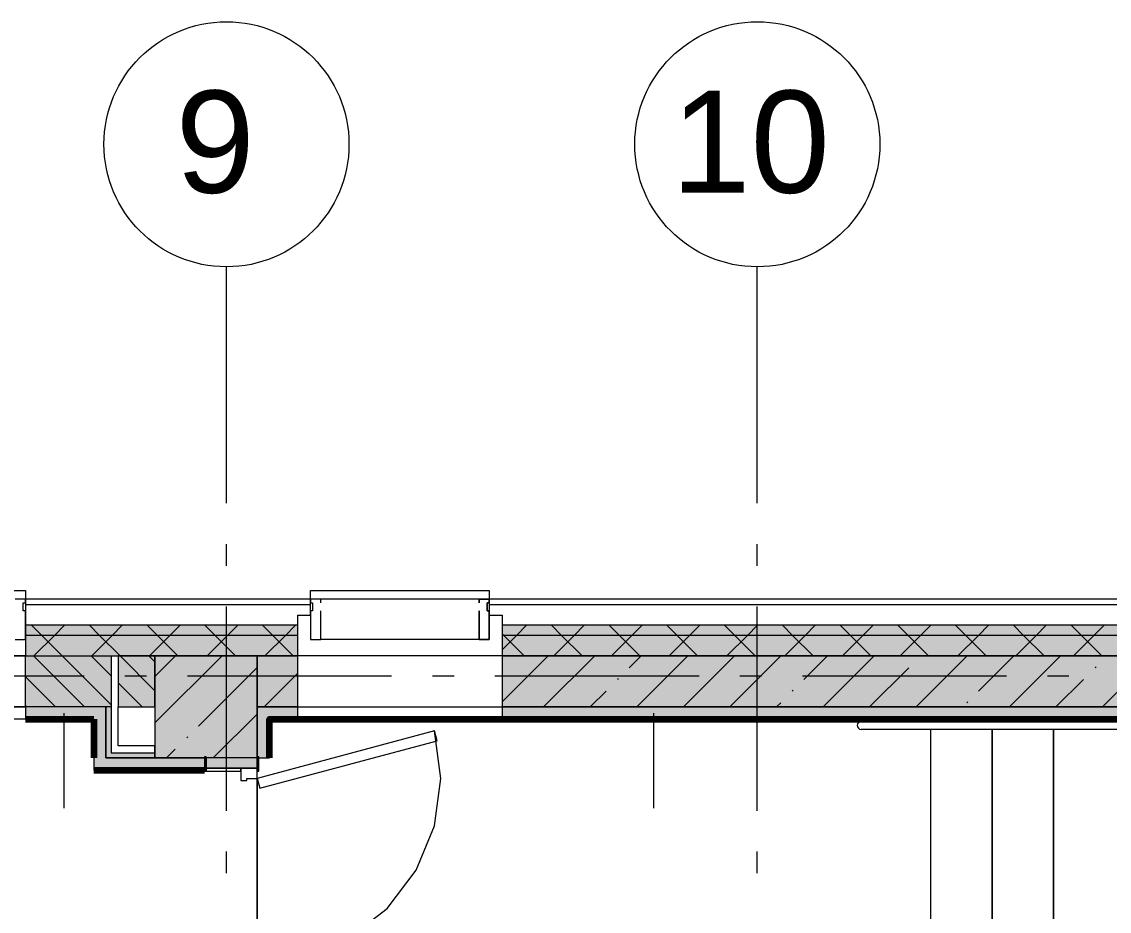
# Model space of a CAD drawing. Header units: millimetres. Extents: x -537608 to 253996, y -217170 to 186033.
# Drawn here: x -352464 to -347138, y -7901 to -3546 of the extents above; entities that cross this region are included whole.
import ezdxf

# ---------------------------------------------------------------- set-up
doc = ezdxf.new("R2010")
doc.units = ezdxf.units.MM
doc.layers.add('16) Лак 1.6м', color=160, linetype='Continuous', lineweight=90)
doc.layers.add('PDF _Геометрия', color=7, linetype='Continuous')
doc.layers.add('PDF _Текст', color=7, linetype='Continuous')
doc.layers.add('PDF _Сплошная заливка', color=7, linetype='Continuous', true_color=0xffffff)
doc.styles.add('PDF ArialMT', font='arial.ttf')

msp = doc.modelspace()

# ---------------------------------------------------------------- hatches: boundary and pattern name
at = {"layer": 'PDF _Сплошная заливка', "transparency": 33554559}
h = msp.add_hatch(color=256, dxfattribs=at)
h.paths.add_polyline_path([(-342261.3661, -6550.6573), (-342211.3659, -6550.6573), (-342211.3659, -6500.6571), (-350111.3653, -6500.6571), (-350111.3653, -6550.6573), (-343207.736, -6550.6573)], flags=0)
h.paths.add_polyline_path([(-351111.3695, -6550.6573), (-351111.3695, -6500.6571), (-352446.3735, -6500.6571), (-352446.3735, -6550.6573), (-351168.5261, -6550.6573)], flags=0)
h.paths.add_polyline_path([(-360311.3744, -6550.6573), (-360311.3744, -6500.6571), (-368461.3748, -6500.6571), (-368461.3748, -6550.6573), (-363319.2067, -6550.6573)], flags=0)
h = msp.add_hatch(color=256, dxfattribs=at)
h.paths.add_polyline_path([(-342361.3666, -6650.6577), (-342261.3661, -6650.6577), (-342261.3661, -6550.6573), (-350111.3653, -6550.6573), (-350111.3653, -6650.6577), (-343207.736, -6650.6577)], flags=0)
h.paths.add_polyline_path([(-351811.3725, -6650.6577), (-351111.3695, -6650.6577), (-351111.3695, -6550.6573), (-352446.3735, -6550.6573), (-352446.3735, -6650.6577), (-352425.4899, -6650.6577)], flags=0)
h.paths.add_polyline_path([(-360311.3744, -6650.6577), (-360311.3744, -6550.6573), (-368361.3744, -6550.6573), (-368361.3744, -6650.6577), (-363319.2067, -6650.6577)], flags=0)
h = msp.add_hatch(color=256, dxfattribs=at)
h.paths.add_polyline_path([(-352446.3735, -6900.6582), (-352026.3665, -6900.6582), (-352026.3665, -6650.6577), (-352446.3735, -6650.6577), (-352446.3735, -6865.691)], flags=0)
h.paths.add_polyline_path([(-351991.3681, -6900.6582), (-351811.3725, -6900.6582), (-351811.3725, -6650.6577), (-351991.3681, -6650.6577), (-351991.3681, -6865.691)], flags=0)
msp.add_hatch(color=256, dxfattribs=at).paths.add_polyline_path([(-351561.3714, -7150.6582), (-351311.3703, -7150.6582), (-351311.3703, -6650.6577), (-351811.3725, -6650.6577), (-351811.3725, -7150.6582), (-351569.3718, -7150.6582), (-351569.3718, -7145.658), (-351561.3714, -7145.658)])
h = msp.add_hatch(color=256, dxfattribs=at)
h.paths.add_polyline_path([(-342861.3687, -6900.6582), (-342361.3666, -6900.6582), (-342361.3666, -6650.6577), (-350111.3653, -6650.6577), (-350111.3653, -6900.6582), (-343207.736, -6900.6582)], flags=0)
h.paths.add_polyline_path([(-351111.3695, -6900.6582), (-351111.3695, -6650.6577), (-351311.3703, -6650.6577), (-351311.3703, -6900.6582), (-351251.3718, -6900.6582)], flags=0)
at = {"layer": 'PDF _Сплошная заливка', "true_color": 0xff7d7d, "transparency": 33554559}
msp.add_hatch(color=11, dxfattribs=at).paths.add_polyline_path([(-352111.3738, -6960.6578), (-352051.3666, -6960.6578), (-352051.3666, -6900.6582), (-352446.3735, -6900.6582), (-352446.3735, -6960.6578), (-352425.4899, -6960.6578)])
at = {"layer": 'PDF _Сплошная заливка', "true_color": 0x56bc34, "transparency": 33554559}
h = msp.add_hatch(color=85, dxfattribs=at)
h.paths.add_polyline_path([(-351311.3703, -10300.6587), (-351251.3718, -10300.6587), (-351251.3718, -8800.6588), (-351261.3701, -8800.6588), (-351261.3701, -9250.6583), (-351311.3703, -9250.6583), (-351311.3703, -9713.6267)], flags=0)
h.paths.add_polyline_path([(-351251.3718, -7150.6582), (-351251.3718, -6900.6582), (-351311.3703, -6900.6582), (-351309.7944, -7145.658), (-351303.37, -7145.658), (-351303.37, -7150.6582)], flags=0)
h = msp.add_hatch(color=85, dxfattribs=at)
h.paths.add_polyline_path([(-342921.3672, -6960.6578), (-342861.3687, -6960.6578), (-342861.3687, -6900.6582), (-350111.3653, -6900.6582), (-350111.3653, -6960.6578), (-343207.736, -6960.6578)], flags=0)
h.paths.add_polyline_path([(-351251.3718, -6960.6578), (-351111.3695, -6960.6578), (-351111.3695, -6900.6582), (-351251.3718, -6900.6582)], flags=0)

# ---------------------------------------------------------------- linework, layer by layer
at = {"layer": '16) Лак 1.6м'}
for p, q in [((-352446.3735, -6960.6578), (-352111.3738, -6960.6578)), ((-352111.3738, -6960.6578), (-352111.3738, -7150.6582)), ((-352111.3738, -7210.6584), (-351569.3718, -7210.6584))]:
    msp.add_line(p, q, dxfattribs=at)
msp.add_lwpolyline([(-351251.3718, -7150.6582), (-351251.3718, -6960.6578), (-342921.3672, -6960.6578), (-342921.3672, -7200.6584), (-342671.3662, -7200.6584), (-342671.3662, -10240.6591), (-349241.3649, -10240.6591)], dxfattribs=at)
at = {"layer": 'PDF _Геометрия', "color": 253, "lineweight": 9, "true_color": 0xaaaaaa}
for p, q in [((-351461.371, -5903.5314), (-351461.371, -4745.6445)), ((-348861.3685, -5903.5314), (-348861.3685, -4745.6445)), ((-351461.371, -6209.365), (-351461.371, -6103.5312)), ((-348861.3685, -6209.365), (-348861.3685, -6103.5312)), ((-360301.3675, -6330.6587), (-352446.3735, -6330.6587)), ((-352446.3735, -6330.6587), (-352446.3735, -6373.658)), ((-351049.373, -6373.658), (-351049.373, -6330.6587)), ((-351049.373, -6330.6587), (-350174.3693, -6330.6587)), ((-350174.3693, -6330.6587), (-350174.3693, -6373.658)), ((-352456.3718, -6428.6574), (-352446.3735, -6428.6574)), ((-351461.371, -7409.3653), (-351461.371, -6409.3648)), ((-351049.373, -6428.6574), (-351039.3661, -6428.6574)), ((-350184.3676, -6428.6574), (-350174.3693, -6428.6574)), ((-348861.3685, -7409.3653), (-348861.3685, -6409.3648)), ((-352158.3599, -6750.6576), (-353158.3641, -6750.6576)), ((-351852.5284, -6750.6576), (-351958.3676, -6750.6576)), ((-350652.5319, -6750.6576), (-351652.5275, -6750.6576)), ((-350346.7004, -6750.6576), (-350452.531, -6750.6576)), ((-349146.6952, -6750.6576), (-350146.6995, -6750.6576)), ((-348840.8637, -6750.6576), (-348946.6944, -6750.6576)), ((-347640.8587, -6750.6576), (-348640.8629, -6750.6576)), ((-347335.0272, -6750.6576), (-347440.8664, -6750.6576)), ((-348011.3649, -6970.6578), (-348011.3649, -6960.6578)), ((-347711.3722, -6960.6578), (-347711.3722, -6970.6578)), ((-347711.3722, -6970.6578), (-347711.3722, -6960.6578)), ((-347411.3709, -6960.6578), (-347411.3709, -6970.6578)), ((-347411.3709, -6970.6578), (-347411.3709, -6960.6578)), ((-348011.3649, -8450.6584), (-348011.3649, -7010.658)), ((-347711.3722, -7010.658), (-347711.3722, -8361.271)), ((-347711.3722, -8361.271), (-347711.3722, -7010.658)), ((-347411.3709, -7010.658), (-347411.3709, -8361.3851)), ((-347411.3709, -8361.3851), (-347411.3709, -7010.658)), ((-351461.371, -7715.1984), (-351461.371, -7609.3656)), ((-348861.3685, -7715.1984), (-348861.3685, -7609.3656))]:
    msp.add_line(p, q, dxfattribs=at)
at = {"layer": 'PDF _Геометрия', "lineweight": 9}
for p, q in [((-352446.3735, -6373.658), (-352496.3737, -6373.658)), ((-352456.3718, -6430.6575), (-352456.3718, -6390.6572)), ((-352456.3718, -6390.6572), (-352446.3735, -6390.6572)), ((-351049.373, -6373.658), (-352446.3735, -6373.658)), ((-352446.3735, -6373.658), (-352446.3735, -6400.6582)), ((-352446.3735, -6390.6572), (-352446.3735, -6373.658)), ((-351049.373, -6400.6582), (-351049.373, -6373.658)), ((-350999.3728, -6373.658), (-351049.373, -6373.658)), ((-351049.373, -6373.658), (-351049.373, -6390.6572)), ((-351049.373, -6390.6572), (-351039.3661, -6390.6572)), ((-351039.3661, -6390.6572), (-351039.3661, -6430.6575)), ((-350224.3695, -6373.658), (-350999.3728, -6373.658)), ((-350999.3728, -6390.6572), (-350999.3728, -6373.658)), ((-350174.3693, -6373.658), (-350224.3695, -6373.658)), ((-350224.3695, -6373.658), (-350224.3695, -6390.6572)), ((-350224.3695, -6390.6572), (-350224.3695, -6373.658)), ((-350224.3695, -6373.658), (-350174.3693, -6373.658)), ((-350184.3676, -6430.6575), (-350184.3676, -6390.6572)), ((-350184.3676, -6390.6572), (-350174.3693, -6390.6572)), ((-350174.3693, -6390.6572), (-350184.3676, -6390.6572)), ((-350184.3676, -6390.6572), (-350184.3676, -6430.6575)), ((-342084.3674, -6373.658), (-350174.3693, -6373.658)), ((-350174.3693, -6373.658), (-350174.3693, -6400.6582)), ((-350174.3693, -6390.6572), (-350174.3693, -6373.658)), ((-350174.3693, -6373.658), (-350174.3693, -6390.6572)), ((-352446.3735, -6430.6575), (-352456.3718, -6430.6575)), ((-352446.3735, -6400.6582), (-352446.3735, -6500.6571)), ((-351049.373, -6400.6582), (-352446.3735, -6400.6582)), ((-352446.3735, -6570.6577), (-352446.3735, -6430.6575)), ((-351049.373, -6451.4749), (-351049.373, -6400.6582)), ((-351039.3661, -6430.6575), (-351049.373, -6430.6575)), ((-351049.373, -6430.6575), (-351049.373, -6570.6577)), ((-350999.3728, -6570.6577), (-350999.3728, -6430.6575)), ((-350224.3695, -6570.6577), (-350224.3695, -6430.6575)), ((-350224.3695, -6430.6575), (-350224.3695, -6570.6577)), ((-350184.3676, -6430.6575), (-350174.3693, -6430.6575)), ((-350174.3693, -6430.6575), (-350184.3676, -6430.6575)), ((-350174.3693, -6400.6582), (-350174.3693, -6451.4749)), ((-342111.3655, -6400.6582), (-350174.3693, -6400.6582)), ((-350174.3693, -6430.6575), (-350174.3693, -6570.6577)), ((-350174.3693, -6570.6577), (-350174.3693, -6430.6575)), ((-351111.3695, -6500.6571), (-351111.3695, -6451.4749)), ((-351111.3695, -6451.4749), (-351049.373, -6451.4749)), ((-350174.3693, -6451.4749), (-350111.3653, -6451.4749)), ((-350111.3653, -6451.4749), (-350111.3653, -6500.6571)), ((-352446.3735, -6500.6571), (-352446.3735, -6550.6573)), ((-351111.3695, -6500.6571), (-352446.3735, -6500.6571)), ((-352446.3735, -6550.6573), (-352446.3735, -6650.6577)), ((-351111.3695, -6550.6573), (-352446.3735, -6550.6573)), ((-352365.543, -6550.6573), (-352415.5432, -6500.6571)), ((-352404.2962, -6650.6577), (-352304.2957, -6550.6573)), ((-352265.5426, -6650.6577), (-352365.543, -6550.6573)), ((-352304.2957, -6550.6573), (-352254.2955, -6500.6571)), ((-352082.6964, -6550.6573), (-352132.6966, -6500.6571)), ((-352121.4496, -6650.6577), (-352021.4492, -6550.6573)), ((-351982.696, -6650.6577), (-352082.6964, -6550.6573)), ((-352021.4492, -6550.6573), (-351971.449, -6500.6571)), ((-351799.8585, -6550.6573), (-351849.8587, -6500.6571)), ((-351838.6117, -6650.6577), (-351738.6113, -6550.6573)), ((-351699.8581, -6650.6577), (-351799.8585, -6550.6573)), ((-351738.6113, -6550.6573), (-351688.611, -6500.6571)), ((-351517.0119, -6550.6573), (-351567.0122, -6500.6571)), ((-351555.7652, -6650.6577), (-351455.7647, -6550.6573)), ((-351417.0115, -6650.6577), (-351517.0119, -6550.6573)), ((-351455.7647, -6550.6573), (-351405.7645, -6500.6571)), ((-351234.174, -6550.6573), (-351284.1742, -6500.6571)), ((-351272.9272, -6650.6577), (-351172.9268, -6550.6573)), ((-351134.1736, -6650.6577), (-351234.174, -6550.6573)), ((-351172.9268, -6550.6573), (-351122.9266, -6500.6571)), ((-351111.3695, -6550.6573), (-351111.3695, -6500.6571)), ((-351111.3695, -6650.6577), (-351111.3695, -6550.6573)), ((-350111.3653, -6500.6571), (-350111.3653, -6550.6573)), ((-342211.3659, -6500.6571), (-350111.3653, -6500.6571)), ((-350102.8051, -6550.6573), (-350111.3653, -6542.0901)), ((-350111.3653, -6620.4738), (-350041.5579, -6550.6573)), ((-350111.3653, -6550.6573), (-350111.3653, -6650.6577)), ((-342261.3661, -6550.6573), (-350111.3653, -6550.6573)), ((-350002.8046, -6650.6577), (-350102.8051, -6550.6573)), ((-350041.5579, -6550.6573), (-349991.5576, -6500.6571)), ((-349819.9585, -6550.6573), (-349869.9588, -6500.6571)), ((-349858.7117, -6650.6577), (-349758.7113, -6550.6573)), ((-349719.9581, -6650.6577), (-349819.9585, -6550.6573)), ((-349758.7113, -6550.6573), (-349708.7111, -6500.6571)), ((-349537.112, -6550.6573), (-349587.1122, -6500.6571)), ((-349575.8652, -6650.6577), (-349475.8648, -6550.6573)), ((-349437.1116, -6650.6577), (-349537.112, -6550.6573)), ((-349475.8648, -6550.6573), (-349425.8646, -6500.6571)), ((-349254.2741, -6550.6573), (-349304.2743, -6500.6571)), ((-349293.0272, -6650.6577), (-349193.0268, -6550.6573)), ((-349154.2736, -6650.6577), (-349254.2741, -6550.6573)), ((-349193.0268, -6550.6573), (-349143.0266, -6500.6571)), ((-348971.4275, -6550.6573), (-349021.4278, -6500.6571)), ((-349010.1807, -6650.6577), (-348910.1803, -6550.6573)), ((-348871.4271, -6650.6577), (-348971.4275, -6550.6573)), ((-348910.1803, -6550.6573), (-348860.1801, -6500.6571)), ((-348688.5896, -6550.6573), (-348738.5898, -6500.6571)), ((-348727.3428, -6650.6577), (-348627.3423, -6550.6573)), ((-348588.5892, -6650.6577), (-348688.5896, -6550.6573)), ((-348627.3423, -6550.6573), (-348577.3422, -6500.6571)), ((-348405.7431, -6550.6573), (-348455.7433, -6500.6571)), ((-348444.4962, -6650.6577), (-348344.4958, -6550.6573)), ((-348305.7426, -6650.6577), (-348405.7431, -6550.6573)), ((-348344.4958, -6550.6573), (-348294.4956, -6500.6571)), ((-348122.9052, -6550.6573), (-348172.9054, -6500.6571)), ((-348161.6583, -6650.6577), (-348061.6579, -6550.6573)), ((-348022.9047, -6650.6577), (-348122.9052, -6550.6573)), ((-348061.6579, -6550.6573), (-348011.6577, -6500.6571)), ((-347840.0586, -6550.6573), (-347890.0588, -6500.6571)), ((-347878.8118, -6650.6577), (-347778.8113, -6550.6573)), ((-347740.0582, -6650.6577), (-347840.0586, -6550.6573)), ((-347778.8113, -6550.6573), (-347728.8111, -6500.6571)), ((-347557.2121, -6550.6573), (-347607.2123, -6500.6571)), ((-347595.9652, -6650.6577), (-347495.9648, -6550.6573)), ((-347457.2116, -6650.6577), (-347557.2121, -6550.6573)), ((-347495.9648, -6550.6573), (-347445.9646, -6500.6571)), ((-347274.3742, -6550.6573), (-347324.3743, -6500.6571)), ((-347313.1273, -6650.6577), (-347213.1269, -6550.6573)), ((-347174.3737, -6650.6577), (-347274.3742, -6550.6573)), ((-347213.1269, -6550.6573), (-347163.1266, -6500.6571)), ((-352496.3737, -6570.6577), (-352446.3735, -6570.6577)), ((-351049.373, -6570.6577), (-350999.3728, -6570.6577)), ((-350224.3695, -6570.6577), (-350999.3728, -6570.6577)), ((-350174.3693, -6570.6577), (-350224.3695, -6570.6577)), ((-350224.3695, -6570.6577), (-350174.3693, -6570.6577)), ((-352446.3735, -6650.6577), (-355811.3724, -6650.6577)), ((-355811.3724, -6650.6577), (-352446.3735, -6650.6577)), ((-352446.3735, -6650.6577), (-351811.3725, -6650.6577)), ((-352446.3735, -6900.6582), (-352446.3735, -6650.6577)), ((-352446.3735, -6650.6577), (-352026.3665, -6650.6577)), ((-352156.9647, -6900.6582), (-352406.9658, -6650.6577)), ((-352026.3665, -6889.831), (-352265.5426, -6650.6577)), ((-352026.3665, -6748.4099), (-352124.1193, -6650.6577)), ((-352026.3665, -6650.6577), (-352026.3665, -6900.6582)), ((-351811.3725, -6650.6577), (-351991.3681, -6650.6577)), ((-351991.3681, -6650.6577), (-351991.3681, -6900.6582)), ((-351811.3725, -6821.9882), (-351982.696, -6650.6577)), ((-351811.3725, -6680.5676), (-351841.2814, -6650.6577)), ((-351811.3725, -6979.3185), (-351482.7111, -6650.6577)), ((-351811.3725, -6751.22), (-351710.8037, -6650.6577)), ((-351811.3725, -6900.6582), (-351811.3725, -6650.6577)), ((-351811.3725, -6650.6577), (-351111.3695, -6650.6577)), ((-351311.3703, -6650.6577), (-351811.3725, -6650.6577)), ((-351811.3725, -6650.6577), (-351811.3725, -6900.6582)), ((-351111.3695, -6650.6577), (-351311.3703, -6650.6577)), ((-351311.3703, -6650.6577), (-351311.3703, -6900.6582)), ((-351311.3703, -6900.6582), (-351311.3703, -6650.6577)), ((-351256.0395, -6652.0878), (-351254.6099, -6650.6577)), ((-351111.3695, -6900.6582), (-351111.3695, -6650.6577)), ((-350111.3653, -6876.008), (-349886.0198, -6650.6577)), ((-350111.3653, -6650.6577), (-342361.3666, -6650.6577)), ((-342361.3666, -6650.6577), (-350111.3653, -6650.6577)), ((-350111.3653, -6650.6577), (-350111.3653, -6900.6582)), ((-349907.9197, -6900.6582), (-349657.9186, -6650.6577)), ((-349488.2744, -6709.112), (-349429.826, -6650.6577)), ((-349451.7258, -6900.6582), (-349201.7248, -6650.6577)), ((-349223.6246, -6900.6582), (-348975.0531, -6652.0878)), ((-348995.5234, -6900.6582), (-348745.5223, -6650.6577)), ((-348632.9056, -6766.1373), (-348517.4297, -6650.6577)), ((-348539.3296, -6900.6582), (-348289.3285, -6650.6577)), ((-348083.1358, -6900.6582), (-347833.1347, -6650.6577)), ((-348062.6569, -6652.0878), (-348061.2273, -6650.6577)), ((-347777.5368, -6823.1621), (-347605.0335, -6650.6577)), ((-347626.9333, -6900.6582), (-347376.9323, -6650.6577)), ((-347170.7395, -6900.6582), (-346920.7384, -6650.6577)), ((-347150.2692, -6652.0878), (-347148.8397, -6650.6577)), ((-351598.1869, -6994.2353), (-351313.0669, -6709.112)), ((-348311.2284, -6900.6582), (-348119.6843, -6709.112)), ((-347207.2881, -6709.112), (-347202.5515, -6704.3712)), ((-352298.388, -6900.6582), (-352446.3735, -6752.6738)), ((-351276.5097, -6900.6582), (-351111.3695, -6735.5142)), ((-349545.3018, -6766.1373), (-349540.5567, -6761.3955)), ((-351874.1182, -6900.6582), (-351991.3681, -6783.4099)), ((-347398.8407, -6900.6582), (-347264.3156, -6766.1373)), ((-349679.8184, -6900.6582), (-349602.3293, -6823.1621)), ((-348689.933, -6823.1621), (-348685.1879, -6818.4196)), ((-352446.3735, -6900.6582), (-355551.373, -6900.6582)), ((-355551.373, -6900.6582), (-352446.3735, -6900.6582)), ((-352439.8113, -6900.6582), (-352446.3735, -6894.0949)), ((-352051.3666, -6900.6582), (-352446.3735, -6900.6582)), ((-352446.3735, -6900.6582), (-352446.3735, -6960.6578)), ((-352051.3666, -6900.6582), (-352446.3735, -6900.6582)), ((-352026.3665, -6900.6582), (-352051.3666, -6900.6582)), ((-352051.3666, -6900.6582), (-352051.3666, -7090.6586)), ((-352051.3666, -6960.6578), (-352051.3666, -6900.6582)), ((-352026.3665, -6900.6582), (-352026.3665, -7090.6586)), ((-351991.3681, -7090.6586), (-351991.3681, -6900.6582)), ((-351991.3681, -6900.6582), (-351811.3725, -6900.6582)), ((-351811.3725, -6900.6582), (-351811.3725, -7150.6582)), ((-351311.3703, -6900.6582), (-351251.3718, -6900.6582)), ((-351251.3718, -6900.6582), (-351311.3703, -6900.6582)), ((-351311.3703, -6900.6582), (-351311.3703, -7145.658)), ((-351311.3703, -7145.658), (-351311.3703, -6900.6582)), ((-351251.3718, -6900.6582), (-351111.3695, -6900.6582)), ((-351111.3695, -6900.6582), (-351251.3718, -6900.6582)), ((-351111.3695, -6960.6578), (-351111.3695, -6900.6582)), ((-350111.3653, -6900.6582), (-342861.3687, -6900.6582)), ((-342861.3687, -6900.6582), (-350111.3653, -6900.6582)), ((-350111.3653, -6900.6582), (-350111.3653, -6960.6578)), ((-348767.4308, -6900.6582), (-348746.9605, -6880.1858)), ((-347834.5642, -6880.1858), (-347829.8192, -6875.445)), ((-352446.3735, -6960.6578), (-355551.373, -6960.6578)), ((-352258.0675, -6930.6586), (-352258.0675, -7396.8076)), ((-352051.3666, -7150.6582), (-352051.3666, -6960.6578)), ((-351526.5108, -7150.6582), (-351311.3703, -6935.5161)), ((-351251.3718, -7150.6582), (-351251.3718, -6960.6578)), ((-351251.3718, -6960.6578), (-351111.3695, -6960.6578)), ((-350111.3653, -6960.6578), (-351111.3695, -6960.6578)), ((-350111.3653, -6960.6578), (-342921.3672, -6960.6578)), ((-349369.9394, -6930.6586), (-349369.9394, -7396.8076)), ((-348352.4187, -6970.6578), (-343432.4183, -6970.6578)), ((-350442.0332, -7017.7208), (-351311.3703, -7250.6586)), ((-350429.0983, -7066.017), (-350442.0332, -7017.7208)), ((-350411.3665, -7250.6586), (-350442.0332, -7017.7208)), ((-343432.4183, -7010.658), (-348352.4187, -7010.658)), ((-351655.2144, -7051.2606), (-351650.4693, -7046.5187)), ((-351298.4268, -7298.9548), (-350429.0983, -7066.017)), ((-352051.3666, -7090.6586), (-352051.3666, -7125.6581)), ((-352051.3666, -7125.6581), (-352051.3666, -7150.6582)), ((-352026.3665, -7090.6586), (-352026.3665, -7125.6581)), ((-352026.3665, -7125.6581), (-351811.3725, -7125.6581)), ((-351811.3725, -7090.6586), (-351991.3681, -7090.6586)), ((-351811.3725, -7125.6581), (-351811.3725, -7090.6586)), ((-351811.3725, -7150.6582), (-351811.3725, -7125.6581)), ((-351754.612, -7150.6582), (-351712.2332, -7108.2854)), ((-352111.3738, -7150.6582), (-352111.3738, -7210.6584)), ((-352051.3666, -7150.6582), (-351811.3725, -7150.6582)), ((-351569.3718, -7150.6582), (-352051.3666, -7150.6582)), ((-351811.3725, -7150.6582), (-351569.3718, -7150.6582)), ((-351561.3714, -7145.658), (-351569.3718, -7145.658)), ((-351569.3718, -7145.658), (-351569.3718, -7215.6581)), ((-351561.3714, -7215.6581), (-351561.3714, -7145.658)), ((-351311.3703, -7150.6582), (-351561.3714, -7150.6582)), ((-351561.3714, -7150.6582), (-351561.3714, -7200.6584)), ((-351303.37, -7145.658), (-351311.3703, -7145.658)), ((-351311.3703, -7145.658), (-351311.3703, -7215.6581)), ((-351311.3703, -7200.6584), (-351311.3703, -7150.6582)), ((-351303.37, -7215.6581), (-351303.37, -7145.658)), ((-351303.37, -7150.6582), (-351251.3718, -7150.6582)), ((-351569.3718, -7215.6581), (-351561.3714, -7215.6581)), ((-351561.3714, -7200.6584), (-351311.3703, -7200.6584)), ((-351391.3655, -7200.6584), (-351561.3714, -7200.6584)), ((-351561.3714, -7200.6584), (-351561.3714, -7215.6581)), ((-351561.3714, -7215.6581), (-351391.3655, -7215.6581)), ((-351311.3703, -7200.6584), (-351391.3655, -7200.6584)), ((-351391.3655, -7200.6584), (-351391.3655, -7260.6586)), ((-351391.3655, -7215.6581), (-351391.3655, -7200.6584)), ((-351311.3703, -7200.6584), (-351312.3693, -7200.6584)), ((-351312.3693, -7200.6584), (-351312.3693, -7215.6581)), ((-351312.3693, -7215.6581), (-351311.3703, -7215.6581)), ((-351311.3703, -7250.6586), (-351311.3703, -7200.6584)), ((-351311.3703, -7215.6581), (-351311.3703, -7200.6584)), ((-351311.3703, -7215.6581), (-351303.37, -7215.6581)), ((-351391.3655, -7260.6586), (-351361.3706, -7260.6586)), ((-351361.3706, -7260.6586), (-351361.3706, -7250.6586)), ((-351361.3706, -7250.6586), (-351311.3703, -7250.6586)), ((-351311.3703, -7250.6586), (-351298.4268, -7298.9548)), ((-350442.0332, -7483.5959), (-350411.3665, -7250.6586)), ((-350531.9492, -7700.6584), (-350442.0332, -7483.5959)), ((-350674.9742, -7887.0547), (-350531.9492, -7700.6584)), ((-350861.3684, -8030.0809), (-350674.9742, -7887.0547))]:
    msp.add_line(p, q, dxfattribs=at)
at = {"layer": 'PDF _Геометрия', "color": 9, "lineweight": 9, "true_color": 0xc0c0c0}
for p, q in [((-350111.3653, -6650.6577), (-351111.3695, -6650.6577)), ((-351111.3695, -6900.6582), (-350111.3653, -6900.6582)), ((-348011.3649, -6970.6578), (-348011.3649, -6960.6578)), ((-348011.3649, -8519.3376), (-348011.3649, -7010.658)), ((-351311.3703, -8700.6583), (-351311.3703, -7250.6586)), ((-351311.3703, -7250.6586), (-351311.3703, -8700.6583))]:
    msp.add_line(p, q, dxfattribs=at)
at = {"layer": 'PDF _Геометрия', "lineweight": 20}
for centre, radius in [((-351461.3677, -4145.6452), 599.9992), ((-348861.3679, -4145.6441), 600.0019)]:
    msp.add_circle(centre, radius, dxfattribs=at)
at = {"layer": 'PDF _Геометрия', "lineweight": 9}
msp.add_arc((-348352.4152, -6990.6579), 20.0001, 90.0098029, 269.9901971, dxfattribs=at)
at = {"layer": 'PDF _Сплошная заливка', "color": 75, "lineweight": 35, "true_color": 0x77b143, "transparency": 33554559}
for points in [[(-352026.3665, -7125.6581), (-352026.3665, -6900.6582), (-352051.3666, -7125.6581), (-352051.3666, -6900.6582)], [(-351811.3725, -7150.6582), (-351811.3725, -7125.6581), (-352051.3666, -7150.6582), (-352051.3666, -7125.6581)]]:
    msp.add_solid(points, dxfattribs=at)
at = {"layer": 'PDF _Сплошная заливка', "color": 11, "lineweight": 35, "true_color": 0xff7d7d, "transparency": 33554559}
for points in [[(-352051.3666, -7150.6582), (-352051.3666, -6960.6578), (-352111.3738, -7150.6582), (-352111.3738, -6960.6578)], [(-352111.3738, -7210.6584), (-351569.3718, -7209.6782), (-352111.3738, -7150.6582), (-351569.3718, -7150.6582)]]:
    msp.add_solid(points, dxfattribs=at)
at = {"layer": 'PDF _Сплошная заливка', "color": 7, "lineweight": 35, "true_color": 0xf4f4f4, "transparency": 33554559}
msp.add_solid([(-351311.3703, -7200.6584), (-351311.3703, -7150.6582), (-351561.3714, -7200.6584), (-351561.3714, -7150.6582)], dxfattribs=at)

# ---------------------------------------------------------------- texts
at = {"layer": 'PDF _Текст', "char_height": 500, "attachment_point": 4, "style": 'PDF ArialMT'}
for s, insert in [('9', (-351711.0276, -4136.5699)), ('10', (-349282.9256, -4136.5699))]:
    msp.add_mtext(s, dxfattribs=dict(at, insert=insert))

doc.saveas('drawing.dxf')
